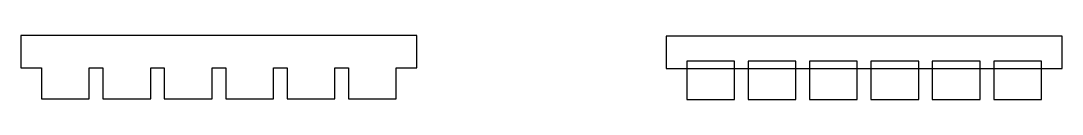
# Model space of a CAD drawing. Extents: x -476 to -171, y 283 to 302.
import ezdxf

# ---------------------------------------------------------------- set-up
doc = ezdxf.new("R2010")
doc.units = 0
doc.header["$MEASUREMENT"] = 0
doc.layers.add('PLAN_1', color=7, linetype='CONTINUOUS')

msp = doc.modelspace()

# ---------------------------------------------------------------- linework, layer by layer
at = {"layer": 'PLAN_1', "color": 1}
for points in [[(-286.9675, 292.1025), (-170.7939, 292.1025), (-170.7939, 301.6275), (-286.9675, 301.6275), (-286.9675, 292.1025)], [(-280.8807, 282.9247), (-266.8807, 282.9247), (-266.8807, 294.1897), (-280.8807, 294.1897), (-280.8807, 282.9247)], [(-262.8807, 282.9247), (-248.8807, 282.9247), (-248.8807, 294.1897), (-262.8807, 294.1897), (-262.8807, 282.9247)], [(-244.8807, 282.9247), (-230.8807, 282.9247), (-230.8807, 294.1897), (-244.8807, 294.1897), (-244.8807, 282.9247)], [(-226.8807, 282.9247), (-212.8807, 282.9247), (-212.8807, 294.1897), (-226.8807, 294.1897), (-226.8807, 282.9247)], [(-208.8807, 282.9247), (-194.8807, 282.9247), (-194.8807, 294.1897), (-208.8807, 294.1897), (-208.8807, 282.9247)], [(-190.8807, 282.9247), (-176.8807, 282.9247), (-176.8807, 294.1897), (-190.8807, 294.1897), (-190.8807, 282.9247)]]:
    msp.add_lwpolyline(points, close=True, dxfattribs=at)
msp.add_open_spline([(-476.2442, 301.817), (-476.2442, 301.817), (-360.0706, 301.817), (-360.0706, 301.817), (-360.0706, 301.817), (-360.0706, 292.292), (-360.0706, 292.292), (-360.0706, 292.292), (-366.1574, 292.292), (-366.1574, 292.292), (-366.1574, 292.292), (-366.1574, 283.1141), (-366.1574, 283.1141), (-366.1574, 283.1141), (-380.1574, 283.1141), (-380.1574, 283.1141), (-380.1574, 283.1141), (-380.1574, 292.292), (-380.1574, 292.292), (-380.1574, 292.292), (-384.1574, 292.292), (-384.1574, 292.292), (-384.1574, 292.292), (-384.1574, 283.1141), (-384.1574, 283.1141), (-384.1574, 283.1141), (-398.1574, 283.1141), (-398.1574, 283.1141), (-398.1574, 283.1141), (-398.1574, 292.292), (-398.1574, 292.292), (-398.1574, 292.292), (-402.1574, 292.292), (-402.1574, 292.292), (-402.1574, 292.292), (-402.1574, 283.1141), (-402.1574, 283.1141), (-402.1574, 283.1141), (-416.1574, 283.1141), (-416.1574, 283.1141), (-416.1574, 283.1141), (-416.1574, 292.292), (-416.1574, 292.292), (-416.1574, 292.292), (-420.1574, 292.292), (-420.1574, 292.292), (-420.1574, 292.292), (-420.1574, 283.1141), (-420.1574, 283.1141), (-420.1574, 283.1141), (-434.1574, 283.1141), (-434.1574, 283.1141), (-434.1574, 283.1141), (-434.1574, 292.292), (-434.1574, 292.292), (-434.1574, 292.292), (-438.1574, 292.292), (-438.1574, 292.292), (-438.1574, 292.292), (-438.1574, 283.1141), (-438.1574, 283.1141), (-438.1574, 283.1141), (-452.1574, 283.1141), (-452.1574, 283.1141), (-452.1574, 283.1141), (-452.1574, 292.292), (-452.1574, 292.292), (-452.1574, 292.292), (-456.1574, 292.292), (-456.1574, 292.292), (-456.1574, 292.292), (-456.1574, 283.1141), (-456.1574, 283.1141), (-456.1574, 283.1141), (-470.1574, 283.1141), (-470.1574, 283.1141), (-470.1574, 283.1141), (-470.1574, 292.292), (-470.1574, 292.292), (-470.1574, 292.292), (-476.2442, 292.292), (-476.2442, 292.292), (-476.2442, 292.292), (-476.2442, 301.817), (-476.2442, 301.817)], degree=3, knots=[0, 0, 0, 0, 0.03571429, 0.03571429, 0.03571429, 0.07142857, 0.07142857, 0.07142857, 0.10714286, 0.10714286, 0.10714286, 0.14285714, 0.14285714, 0.14285714, 0.17857143, 0.17857143, 0.17857143, 0.21428571, 0.21428571, 0.21428571, 0.25, 0.25, 0.25, 0.28571429, 0.28571429, 0.28571429, 0.32142857, 0.32142857, 0.32142857, 0.35714286, 0.35714286, 0.35714286, 0.39285714, 0.39285714, 0.39285714, 0.42857143, 0.42857143, 0.42857143, 0.46428571, 0.46428571, 0.46428571, 0.5, 0.5, 0.5, 0.53571429, 0.53571429, 0.53571429, 0.57142857, 0.57142857, 0.57142857, 0.60714286, 0.60714286, 0.60714286, 0.64285714, 0.64285714, 0.64285714, 0.67857143, 0.67857143, 0.67857143, 0.71428571, 0.71428571, 0.71428571, 0.75, 0.75, 0.75, 0.78571429, 0.78571429, 0.78571429, 0.82142857, 0.82142857, 0.82142857, 0.85714286, 0.85714286, 0.85714286, 0.89285714, 0.89285714, 0.89285714, 0.92857143, 0.92857143, 0.92857143, 0.96428571, 0.96428571, 0.96428571, 1, 1, 1, 1], dxfattribs=at)

doc.saveas('drawing.dxf')
